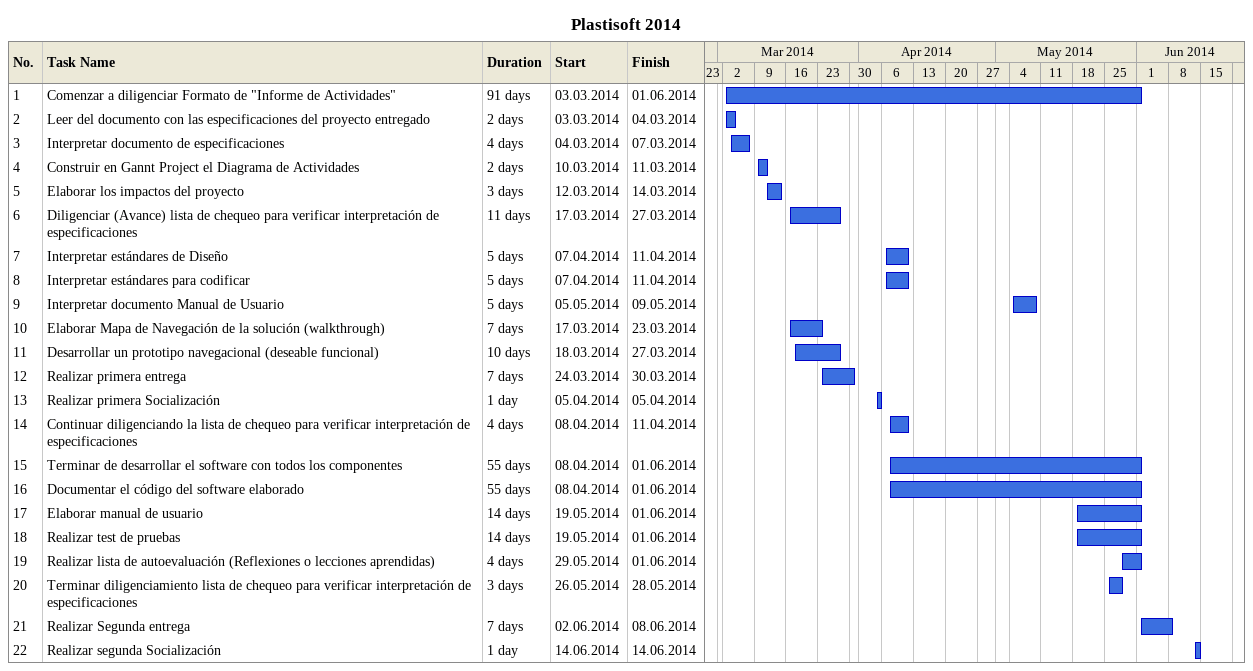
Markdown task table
Plastisoft 2014

| ID | Task | Duration | Start | Finish |
|---|---|---|---|---|
| 1 | Comenzar a diligenciar Formato de "Informe de Actividades" | 91d | 2014-03-03 | 2014-06-01 |
| 2 | Leer del documento con las especificaciones del proyecto entregado | 2d | 2014-03-03 | 2014-03-04 |
| 3 | Interpretar documento de especificaciones | 4d | 2014-03-04 | 2014-03-07 |
| 4 | Construir en Gannt Project el Diagrama de Actividades | 2d | 2014-03-10 | 2014-03-11 |
| 5 | Elaborar los impactos del proyecto | 3d | 2014-03-12 | 2014-03-14 |
| 6 | Diligenciar (Avance) lista de chequeo para verificar interpretación de especificaciones | 11d | 2014-03-17 | 2014-03-27 |
| 7 | Interpretar estándares de Diseño | 5d | 2014-04-07 | 2014-04-11 |
| 8 | Interpretar estándares para codificar | 5d | 2014-04-07 | 2014-04-11 |
| 9 | Interpretar documento Manual de Usuario | 5d | 2014-05-05 | 2014-05-09 |
| 10 | Elaborar Mapa de Navegación de la solución (walkthrough) | 7d | 2014-03-17 | 2014-03-23 |
| 11 | Desarrollar un prototipo navegacional (deseable funcional) | 10d | 2014-03-18 | 2014-03-27 |
| 12 | Realizar primera entrega | 7d | 2014-03-24 | 2014-03-30 |
| 13 | Realizar primera Socialización | 1d | 2014-04-05 | 2014-04-05 |
| 14 | Continuar diligenciando la lista de chequeo para verificar interpretación de especificaciones | 4d | 2014-04-08 | 2014-04-11 |
| 15 | Terminar de desarrollar el software con todos los componentes | 55d | 2014-04-08 | 2014-06-01 |
| 16 | Documentar el código del software elaborado | 55d | 2014-04-08 | 2014-06-01 |
| 17 | Elaborar manual de usuario | 14d | 2014-05-19 | 2014-06-01 |
| 18 | Realizar test de pruebas | 14d | 2014-05-19 | 2014-06-01 |
| 19 | Realizar lista de autoevaluación (Reflexiones o lecciones aprendidas) | 4d | 2014-05-29 | 2014-06-01 |
| 20 | Terminar diligenciamiento lista de chequeo para verificar interpretación de especificaciones | 3d | 2014-05-26 | 2014-05-28 |
| 21 | Realizar Segunda entrega | 7d | 2014-06-02 | 2014-06-08 |
| 22 | Realizar segunda Socialización | 1d | 2014-06-14 | 2014-06-14 |
